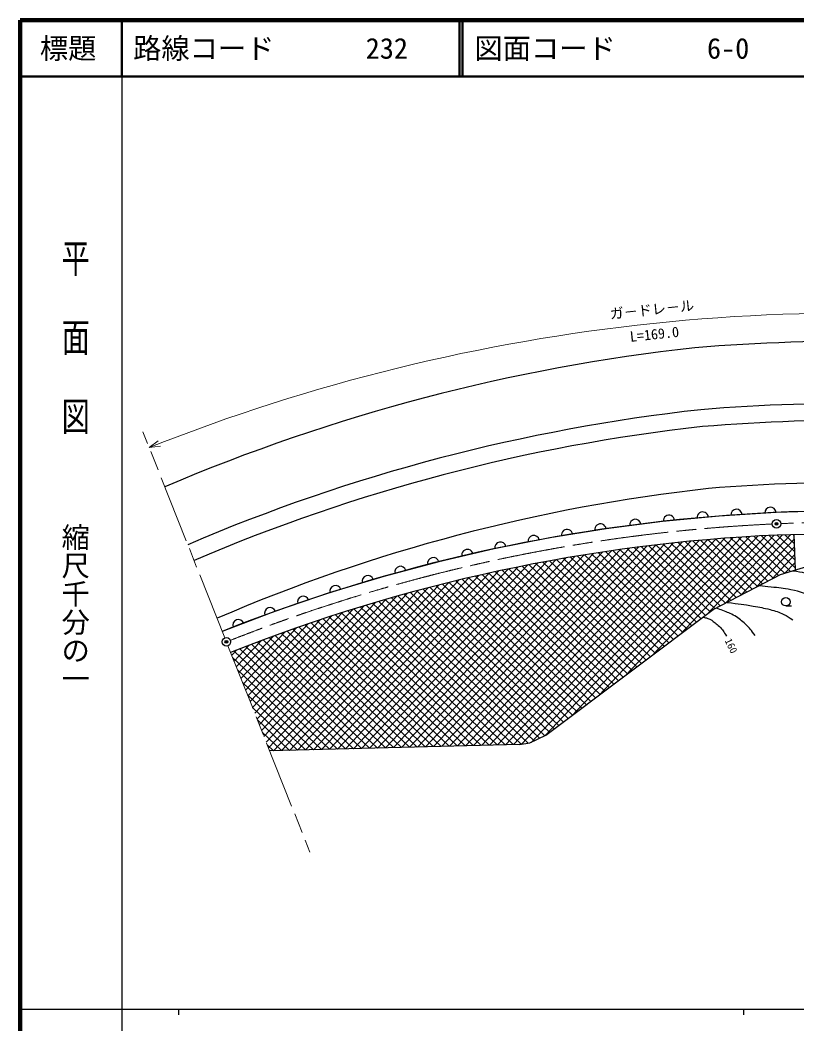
# Model space of a CAD drawing. Units: millimetres, scale not verified. Extents: x 40000 to 680000, y 20000 to 380000.
# Drawn here: x 40000 to 177428, y 202409 to 380000 of the extents above; entities that cross this region are included whole.
import ezdxf
from ezdxf.enums import TextEntityAlignment as Align

# ---------------------------------------------------------------- set-up
doc = ezdxf.new("R2010")
doc.units = ezdxf.units.MM
doc.header["$LTSCALE"] = 1000
doc.header["$PDMODE"] = 32
doc.header["$PDSIZE"] = 500
doc.linetypes.add('CHAIN', pattern=[18.5, 12, -1.5, 3.5, -1.5])
for name, color, linetype, lineweight in [('M-BGD', 7, 'Continuous', 25), ('M-BMK', 2, 'CHAIN', 13), ('M-BMK-SRVR', 3, 'Continuous', 25), ('M-STR-HTXT', 7, 'Continuous', 13), ('M-TTL', 2, 'Continuous', 140), ('M-TTL-BAND', 7, 'Continuous', 25), ('M-TTL-LINE', 7, 'Continuous', 50)]:
    doc.layers.add(name, color=color, linetype=linetype, lineweight=lineweight)
doc.layers.add('M-TTL-TXT', color=7, linetype='Continuous')
doc.styles.add('@ＭＳ ゴシック', font='')
doc.styles.add('ＭＳ ゴシック', font='')
doc.styles.get('@ＭＳ ゴシック').set_extended_font_data('@MS Gothic')
doc.styles.get('ＭＳ ゴシック').set_extended_font_data('MS Gothic')

msp = doc.modelspace()

# ---------------------------------------------------------------- linework, layer by layer
at = {"layer": 'M-BGD'}
for p, q in [((181932, 293138), (173729, 292882)), ((153661, 291311), (143678, 290025)), ((163682, 292264), (153661, 291311)), ((173729, 292882), (163682, 292264)), ((143678, 290025), (133742, 288406)), ((133742, 288406), (123866, 286458)), ((158642, 287808), (124435, 251765)), ((160155, 287950), (125849, 251802)), ((161661, 288084), (127263, 251839)), ((163158, 288209), (128715, 251917)), ((164648, 288326), (130385, 252223)), ((166130, 288435), (132898, 253419)), ((167605, 288537), (137585, 256905)), ((169072, 288630), (142378, 260502)), ((170532, 288715), (147170, 264099)), ((171985, 288794), (151963, 267696)), ((173430, 288864), (156755, 271294)), ((157711, 287717), (167619, 278314)), ((159028, 287845), (168555, 278804)), ((160352, 287968), (169492, 279294)), ((174860, 288917), (161548, 274891)), ((161680, 288086), (170428, 279783)), ((163015, 288198), (171365, 280273)), ((164356, 288304), (172301, 280763)), ((176277, 288958), (164752, 276814)), ((165702, 288405), (173238, 281253)), ((167055, 288500), (174174, 281743)), ((176915, 288178), (167489, 278246)), ((168414, 288589), (175212, 282137)), ((169778, 288672), (176310, 282473)), ((171150, 288750), (177091, 283111)), ((172527, 288821), (177042, 284536)), ((173911, 288886), (176992, 285962)), ((175316, 288931), (176942, 287388)), ((176734, 288964), (176893, 288814)), ((176887, 288974), (177105, 282717)), ((144633, 286121), (111712, 251432)), ((146226, 286347), (113125, 251469)), ((123866, 286458), (114061, 284181)), ((147809, 286563), (114539, 251506)), ((149383, 286769), (115953, 251543)), ((150948, 286965), (117367, 251580)), ((152504, 287152), (118780, 251617)), ((154051, 287330), (120194, 251654)), ((155590, 287498), (121608, 251691)), ((157120, 287657), (123021, 251728)), ((143576, 285967), (158029, 272250)), ((144835, 286150), (158840, 272859)), ((146099, 286329), (159651, 273467)), ((147368, 286504), (160463, 274076)), ((148642, 286673), (161274, 274685)), ((149922, 286837), (162085, 275294)), ((151206, 286997), (162936, 275865)), ((152496, 287151), (163873, 276354)), ((153792, 287300), (164809, 276844)), ((155093, 287444), (165746, 277334)), ((156399, 287583), (166682, 277824)), ((176964, 286776), (170227, 279678)), ((133198, 284241), (101816, 251174)), ((134864, 284543), (103229, 251211)), ((114061, 284181), (104337, 281579)), ((136518, 284834), (104643, 251248)), ((138162, 285113), (106057, 251285)), ((139795, 285382), (107470, 251322)), ((141418, 285639), (108884, 251359)), ((143030, 285885), (110298, 251396)), ((133679, 284330), (151540, 267379)), ((134900, 284550), (152351, 267988)), ((136125, 284766), (153162, 268597)), ((137355, 284977), (153973, 269206)), ((138589, 285184), (154784, 269814)), ((139829, 285387), (155596, 270423)), ((141073, 285585), (156407, 271032)), ((142322, 285778), (157218, 271641)), ((177012, 285375), (172965, 281110)), ((174529, 281928), (186788, 285679)), ((124694, 282544), (94747, 250989)), ((126419, 282909), (96161, 251026)), ((128132, 283261), (97574, 251063)), ((129832, 283600), (98988, 251100)), ((131521, 283927), (100402, 251137)), ((124079, 282411), (145051, 262508)), ((125264, 282666), (145862, 263117)), ((126452, 282916), (146673, 263726)), ((127646, 283162), (147484, 264335)), ((128844, 283404), (148295, 264944)), ((130046, 283642), (149106, 265553)), ((131252, 283876), (149918, 266161)), ((132464, 284105), (150729, 266770)), ((177061, 283974), (175362, 282183)), ((117662, 280945), (89092, 250841)), ((119440, 281366), (90506, 250878)), ((121205, 281773), (91919, 250915)), ((122956, 282166), (93333, 250952)), ((104337, 281579), (94705, 278654)), ((117061, 280800), (140184, 258855)), ((118220, 281079), (140995, 259464)), ((119384, 281353), (141806, 260073)), ((120551, 281624), (142617, 260682)), ((121723, 281890), (143428, 261291)), ((122899, 282153), (144240, 261900)), ((162635, 275707), (174529, 281928)), ((110400, 279104), (83950, 251234)), ((112239, 279589), (84851, 250730)), ((114061, 280057), (86264, 250767)), ((115869, 280509), (87678, 250804)), ((110191, 279048), (135317, 255202)), ((111326, 279350), (136128, 255811)), ((112465, 279647), (136939, 256420)), ((113608, 279941), (137750, 257029)), ((114755, 280231), (138561, 257638)), ((115906, 280518), (139373, 258247)), ((104786, 277547), (82730, 254306)), ((106674, 278084), (83137, 253282)), ((108546, 278603), (83543, 252258)), ((94705, 278654), (85176, 275410)), ((103462, 277162), (129887, 252084)), ((104574, 277485), (130923, 252479)), ((105690, 277805), (131890, 252940)), ((106809, 278121), (132858, 253400)), ((107933, 278434), (133695, 253985)), ((109060, 278743), (134506, 254594)), ((85176, 275410), (75760, 271850)), ((99012, 275820), (81509, 257378)), ((100955, 276415), (81916, 256354)), ((102880, 276991), (82323, 255330)), ((97959, 275492), (122999, 251728)), ((99052, 275833), (124413, 251765)), ((100149, 276170), (125826, 251801)), ((101250, 276504), (127240, 251838)), ((102354, 276835), (128624, 251904)), ((133015, 253475), (162635, 275707)), ((175460, 276350), (176460, 276350)), ((93059, 273906), (80289, 260450)), ((95064, 274566), (80696, 259426)), ((97048, 275204), (81103, 258402)), ((92547, 273735), (115930, 251543)), ((93622, 274093), (117344, 251580)), ((94701, 274448), (118758, 251617)), ((95783, 274799), (120171, 251654)), ((96869, 275147), (121585, 251691)), ((86907, 271781), (79069, 263522)), ((88981, 272515), (79475, 262498)), ((91032, 273223), (79882, 261474)), ((87223, 271894), (108862, 251358)), ((88281, 272269), (110275, 251395)), ((89342, 272640), (111689, 251432)), ((90407, 273008), (113103, 251469)), ((91475, 273373), (114516, 251506)), ((82681, 270234), (78255, 265570)), ((84807, 271022), (78662, 264546)), ((81985, 269972), (101793, 251173)), ((83026, 270363), (103207, 251210)), ((84070, 270751), (104620, 251247)), ((85117, 271135), (106034, 251284)), ((86168, 271516), (107448, 251321)), ((78345, 268570), (77441, 267619)), ((80527, 269417), (77848, 266594)), ((77854, 268377), (96138, 251025)), ((78882, 268781), (97552, 251062)), ((79913, 269181), (98965, 251099)), ((80947, 269578), (100379, 251136)), ((77587, 267253), (94724, 250988)), ((78466, 265040), (93311, 250951)), ((79345, 262827), (91897, 250914)), ((80224, 260614), (90483, 250877)), ((81103, 258401), (89069, 250841)), ((81982, 256188), (87656, 250804)), ((82861, 253975), (86242, 250767)), ((130179, 252125), (133015, 253475)), ((83740, 251762), (84828, 250730)), ((128373, 251868), (84157, 250712)), ((128373, 251868), (130179, 252125))]:
    msp.add_line(p, q, dxfattribs=at)
msp.add_circle((175460, 277100), 750, dxfattribs=at)
for centre, radius, start, end in [((195475, -6643), 330633, 96.2736, 113.12844), ((187255, -8815), 332000, 83.05214, 94.82237), ((195475, -6643), 319633, 96.29857, 113.17879), ((187255, -8815), 321000, 83.06148, 94.7975), ((187255, -8815), 318000, 83.06412, 94.79042), ((195475, -6643), 316633, 96.30568, 113.19313), ((195475, -6643), 305633, 96.33295, 113.24813), ((187255, -8815), 307000, 83.07409, 94.76327), ((187255, -8815), 302000, 77.86104, 111.6655), ((166743, 292452), 1000, 3.52186, 183.52186), ((172731, 292821), 1000, 3.52186, 183.52186), ((148833, 290689), 1000, 7.34157, 187.34157), ((154788, 291418), 1000, 5.43172, 185.43172), ((160762, 291986), 1000, 5.43172, 185.43172), ((136769, 288899), 1000, 9.25143, 189.25143), ((142691, 289864), 1000, 9.25143, 189.25143), ((187255, -8815), 298000, 92.56693, 111.6655), ((130864, 287838), 1000, 11.16129, 191.16129), ((184167, -8524), 297587, 77.2681, 91.97558), ((119125, 285357), 1000, 13.07114, 193.07114), ((124977, 286677), 1000, 11.16129, 191.16129), ((113095, 283923), 1000, 14.981, 194.981), ((107299, 282372), 1000, 14.981, 194.981), ((101530, 280727), 1000, 16.89085, 196.89085), ((95789, 278983), 1000, 16.89085, 196.89085), ((90097, 277086), 1000, 18.80071, 198.80071), ((84241, 275057), 1000, 20.71057, 200.71057), ((78628, 272935), 1000, 20.71057, 200.71057)]:
    msp.add_arc(centre, radius, start, end, dxfattribs=at)
for points, knots in [([(176691, 282590), (178574, 282270), (179086, 282180), (180608, 281855), (182278, 281498), (183210, 281279), (184854, 280816), (185994, 280496), (186616, 280257), (187755, 279931), (190148, 279246), (191512, 278950), (193925, 278342), (195687, 277899), (196682, 277683), (198445, 277243), (200284, 276784), (201342, 276624), (203149, 276052), (204196, 275720), (204770, 275487), (205775, 275044), (206727, 274624), (207237, 274338), (208158, 273853), (209752, 273011), (210261, 272665), (212128, 271501)], [0, 0, 0, 0, 1, 1, 1, 2, 2, 2, 3, 3, 3, 4, 4, 4, 5, 5, 5, 6, 6, 6, 7, 7, 7, 8, 8, 8, 9, 9, 9, 9]), ([(199972, 272845), (198016, 273439), (197504, 273597), (195910, 274036), (194496, 274425), (193697, 274622), (192275, 274983), (189597, 275662), (188075, 275958), (185403, 276663), (183595, 277140), (182591, 277437), (180791, 277945), (179058, 278435), (178130, 278879), (176363, 279228), (175005, 279496), (174226, 279541), (172850, 279686), (171986, 279777), (171704, 279806), (170635, 279892)], [0, 0, 0, 0, 1, 1, 1, 2, 2, 2, 3, 3, 3, 4, 4, 4, 5, 5, 5, 6, 6, 6, 7, 7, 7, 7]), ([(170040, 271104), (169320, 272077), (169083, 272413), (168330, 273120), (167648, 273760), (167249, 274122), (166436, 274586), (165652, 275033), (165172, 275211), (164329, 275533), (163861, 275711), (163699, 275772), (163119, 275960)], [0, 0, 0, 0, 1, 1, 1, 2, 2, 2, 3, 3, 3, 4, 4, 4, 4]), ([(165080, 276986), (167297, 276714), (167910, 276657), (169704, 276327), (170866, 276112), (171524, 276014), (172667, 275716), (173646, 275461), (174206, 275312), (175111, 274861), (175757, 274538), (175999, 274394), (176699, 273914)], [0, 0, 0, 0, 1, 1, 1, 2, 2, 2, 3, 3, 3, 4, 4, 4, 4]), ([(160826, 274349), (161207, 274304), (161351, 274266), (161672, 274158), (162230, 273970), (162486, 273721), (162955, 273364), (163265, 273128), (163437, 272992), (163718, 272723), (164312, 272154), (164454, 271829), (164947, 271015)], [0, 0, 0, 0, 1, 1, 1, 2, 2, 2, 3, 3, 3, 4, 4, 4, 4])]:
    msp.add_open_spline(points, degree=3, knots=knots, dxfattribs=at)
at = {"layer": 'M-BMK'}
for p, q in [((76222, 270689), (61731, 307166)), ((76776, 269295), (91266, 232817))]:
    msp.add_line(p, q, dxfattribs=at)
for start, end in [(92.71017, 111.52226), (77.86104, 92.42369)]:
    msp.add_arc((187255, -8815), 300000, start, end, dxfattribs=at)
at = {"layer": 'M-BMK-SRVR'}
for centre in [(173819, 290884), (76499, 269992)]:
    msp.add_circle(centre, 750, dxfattribs=at)
for p in [(173819, 290884), (76499, 269992), (76499, 269992)]:
    msp.add_point(p, dxfattribs=at)
at = {"layer": 'M-STR-HTXT'}
for p, q in [((64443, 305572), (62839, 304378)), ((62839, 304378), (64825, 304610))]:
    msp.add_line(p, q, dxfattribs=at)
msp.add_arc((187255, -8815), 337000, 80.33709, 111.6655, dxfattribs=at)
at = {"layer": 'M-TTL'}
for p, q in [((40000, 380000), (40000, 20000)), ((680000, 380000), (40000, 380000))]:
    msp.add_line(p, q, dxfattribs=at)
at = {"layer": 'M-TTL-BAND'}
for p, q in [((58000, 370000), (58000, 20000)), ((40000, 205000), (579000, 205000)), ((68000, 205000), (68000, 204000)), ((168000, 205000), (168000, 204000))]:
    msp.add_line(p, q, dxfattribs=at)
at = {"layer": 'M-TTL-LINE'}
for p, q in [((58000, 380000), (58000, 370000)), ((117750, 380000), (117750, 370000)), ((118250, 380000), (118250, 370000)), ((40000, 370000), (680000, 370000))]:
    msp.add_line(p, q, dxfattribs=at)

# ---------------------------------------------------------------- texts
at = {"layer": 'M-BGD', "style": 'ＭＳ ゴシック'}
msp.add_text('160', height=1320, rotation=296.217, dxfattribs=at).set_placement((165792, 269299), align=Align.MIDDLE_CENTER)
at = {"layer": 'M-STR-HTXT', "style": 'ＭＳ ゴシック'}
msp.add_text('ガ－ドレ－ル', height=1833, rotation=6.001, dxfattribs=at).set_placement((151917, 327333), align=Align.BOTTOM_CENTER)
at = {"layer": 'M-STR-HTXT', "style": '@ＭＳ ゴシック'}
msp.add_text('L=169.0', height=1833, rotation=6.001, dxfattribs=at).set_placement((152126, 325344), align=Align.TOP_CENTER)
at = {"layer": 'M-TTL-BAND', "style": '@ＭＳ ゴシック', "width": 1.4}
msp.add_text('平  面  図', height=3666, rotation=270, dxfattribs=at).set_placement((49777, 306475), align=Align.MIDDLE_RIGHT)
at = {"layer": 'M-TTL-BAND', "style": '@ＭＳ ゴシック'}
msp.add_text('縮尺千分の一', height=3666, rotation=270, dxfattribs=at).set_placement((49777, 261030), align=Align.MIDDLE_RIGHT)
at = {"layer": 'M-TTL-TXT', "style": 'ＭＳ ゴシック'}
msp.add_text('標題', height=3666, dxfattribs=at).set_placement((48500, 375000), align=Align.MIDDLE_CENTER)
for s, p in [('路線コード', (60000, 375000)), ('232', (101142, 375000)), ('図面コード', (120380, 375000)), ('6-0', (161521, 375000))]:
    msp.add_text(s, height=3666, dxfattribs=at).set_placement(p, align=Align.MIDDLE_LEFT)

doc.saveas('drawing.dxf')
